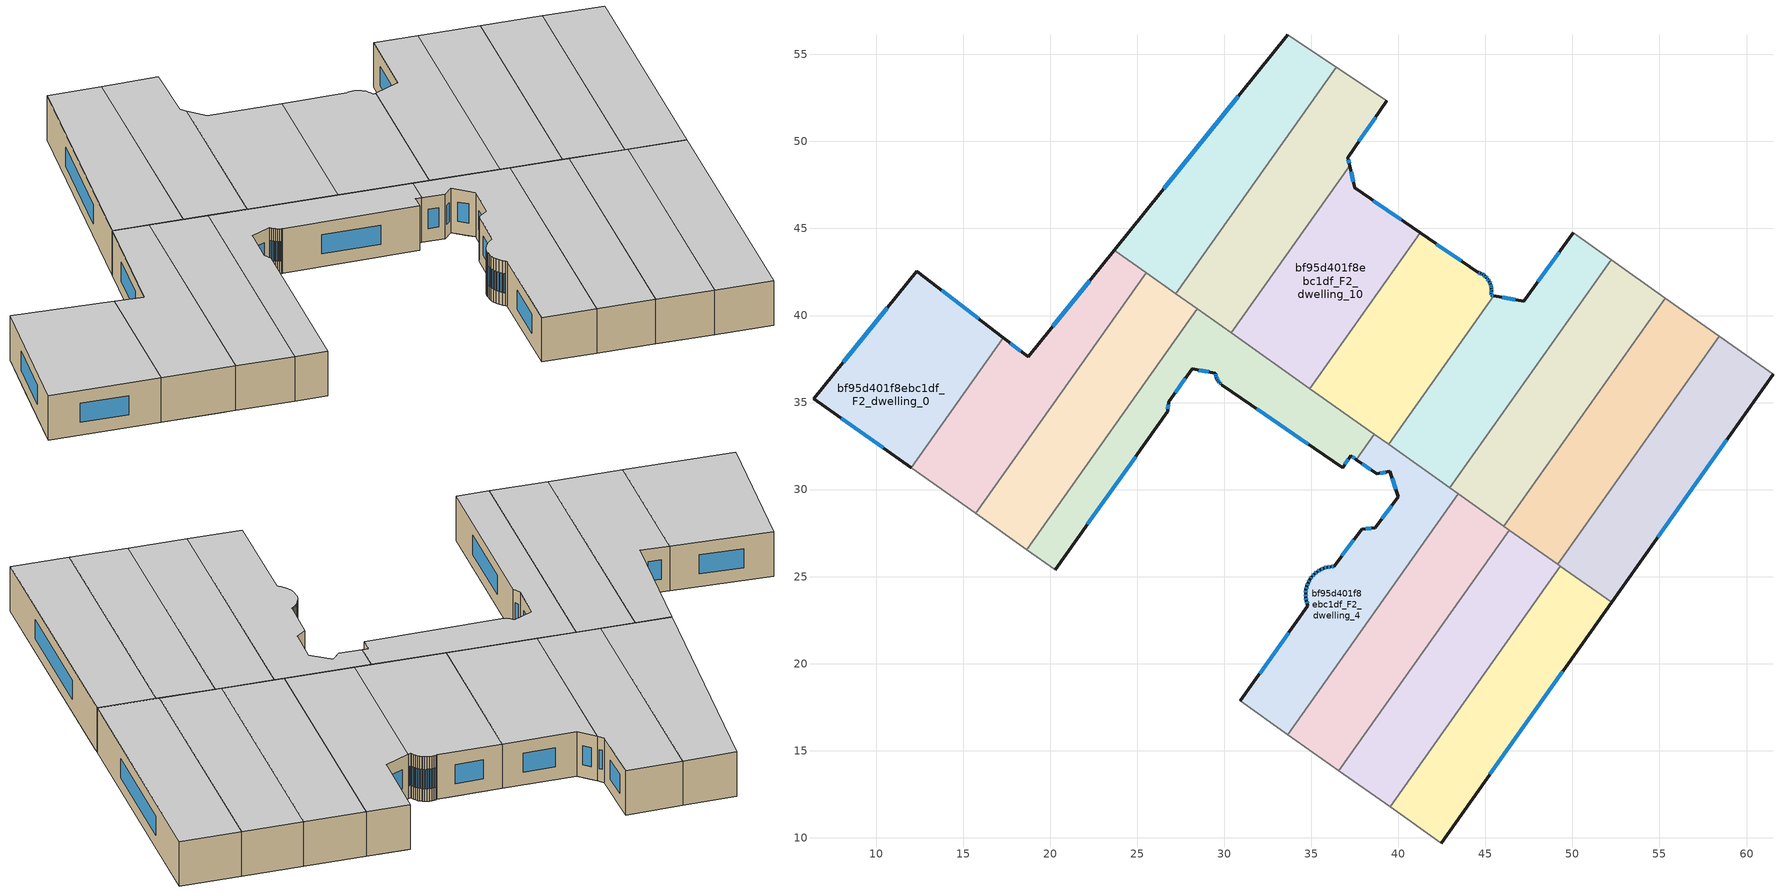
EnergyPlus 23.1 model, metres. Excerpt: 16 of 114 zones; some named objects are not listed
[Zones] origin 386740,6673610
bf95d401f8ebc1df_F2_dwelling_0
 floor to bf95d401f8ebc1df_F1_dwelling_1 (EU_floor_Construction): 15.27,35.86 12.01,31.26 6.4,35.23 9.96,39.62 z6
 floor to bf95d401f8ebc1df_F1_dwelling_0 (EU_floor_Construction): 17.3,38.73 15.27,35.86 9.96,39.62 12.34,42.55 z6
 wall outside (EU_wall_Construction): 17.3,38.73 12.34,42.55 6.4,35.23 12.01,31.26 z6:9
 wall to bf95d401f8ebc1df_F2_dwelling_1 (EU_wall_Construction): 12.01,31.26 17.3,38.73 z6:9
 window (EU_Window_Construction): 8,34.1 10.4,32.4 / 10.64,40.46 8.1,37.32 / 15.88,39.82 13.76,41.46 z6.86:8.14
 ceiling to bf95d401f8ebc1df_F3_dwelling_0 (EU_floor_Construction): 12.01,31.26 17.3,38.73 12.34,42.55 6.4,35.23 z9
bf95d401f8ebc1df_F2_dwelling_1
 floor to bf95d401f8ebc1df_F1_dwelling_0 (EU_floor_Construction): 24.64,43.07 18.1,33.85 15.27,35.86 17.3,38.73 18.73,37.63 23.67,43.76 z6
 floor to bf95d401f8ebc1df_F1_dwelling_3 (EU_floor_Construction): 25.21,42.04 15.71,28.63 14.84,29.25 24.34,42.65 z6
 floor to bf95d401f8ebc1df_F1_dwelling_1 (EU_floor_Construction): 18.1,33.85 14.84,29.25 12.01,31.26 15.27,35.86 z6
 floor to bf95d401f8ebc1df_F1_dwelling_2 (EU_floor_Construction): 25.51,42.46 25.21,42.04 24.34,42.65 24.64,43.07 z6
 wall outside (EU_wall_Construction): 23.67,43.76 18.73,37.63 17.3,38.73 z6:9
 wall to bf95d401f8ebc1df_F2_dwelling_2 (EU_wall_Construction): 15.71,28.63 25.51,42.46 z6:9
 wall adiabatic (EU_wall_Construction): 12.01,31.26 15.71,28.63 z6:9
 wall to bf95d401f8ebc1df_F2_dwelling_8 (EU_wall_Construction): 25.51,42.46 23.67,43.76 z6:9
 window (EU_Window_Construction): 22.26,42.01 20.14,39.38 / 18.32,37.94 17.71,38.41 z6.86:8.14
 ceiling to bf95d401f8ebc1df_F3_dwelling_1 (EU_floor_Construction): 15.71,28.63 25.51,42.46 23.67,43.76 18.73,37.63 17.3,38.73 12.01,31.26 z9
bf95d401f8ebc1df_F2_dwelling_10
 floor to bf95d401f8ebc1df_F1_dwelling_4 (EU_floor_Construction): 37.2,48.61 37.3,48.15 30.99,39.25 30.71,39.45 z6
 floor to bf95d401f8ebc1df_F1_dwelling_5 (EU_floor_Construction): 30.99,39.25 30.67,38.8 30.39,39 30.71,39.45 z6
 floor adiabatic (EU_floor_Construction): 41.24,44.75 34.9,35.8 30.39,39 30.67,38.8 37.3,48.15 37.48,47.33 z6
 wall outside (EU_wall_Construction): 41.24,44.75 37.48,47.33 37.2,48.61 z6:9
 wall to bf95d401f8ebc1df_F2_dwelling_11 (EU_wall_Construction): 34.9,35.8 41.24,44.75 z6:9
 wall to bf95d401f8ebc1df_F2_dwelling_9 (EU_wall_Construction): 37.2,48.61 30.39,39 z6:9
 wall to bf95d401f8ebc1df_F2_dwelling_3 (EU_wall_Construction): 30.39,39 34.9,35.8 z6:9
 window (EU_Window_Construction): 40.17,45.49 38.56,46.59 / 37.4,47.7 37.28,48.25 z6.86:8.14
 ceiling to bf95d401f8ebc1df_F3_dwelling_10 (EU_floor_Construction): 34.9,35.8 41.24,44.75 37.48,47.33 37.2,48.61 30.39,39 z9
bf95d401f8ebc1df_F2_dwelling_11
 floor adiabatic (EU_floor_Construction): 43.78,43.02 37.41,34.03 34.9,35.8 41.24,44.75 z6
 floor to bf95d401f8ebc1df_F1_dwelling_8 (EU_floor_Construction): 44.95,42.28 45.06,42.18 45.15,42.07 45.21,41.98 45.22,41.95 45.28,41.82 45.32,41.68 45.35,41.54 45.35,41.4 45.34,41.26 45.32,41.16 45.48,41.13 39.43,32.59 37.41,34.03 43.78,43.02 44.55,42.49 44.58,42.48 44.71,42.43 44.84,42.36 z6
 wall outside (EU_wall_Construction): 45.48,41.13 45.32,41.16 45.34,41.26 45.35,41.4 45.35,41.54 45.32,41.68 45.28,41.82 45.22,41.95 45.21,41.98 45.15,42.07 45.06,42.18 44.95,42.28 44.84,42.36 44.71,42.43 44.58,42.48 44.55,42.49 41.24,44.75 z6:9
 wall to bf95d401f8ebc1df_F2_dwelling_12 (EU_wall_Construction): 39.43,32.59 45.48,41.13 z6:9
 wall to bf95d401f8ebc1df_F2_dwelling_4 (EU_wall_Construction): 38.62,33.17 39.43,32.59 z6:9
 wall to bf95d401f8ebc1df_F2_dwelling_3 (EU_wall_Construction): 34.9,35.8 38.62,33.17 z6:9
 window (EU_Window_Construction): 44.67,42.44 44.61,42.46 / 44.8,42.38 44.75,42.41 / 44.92,42.3 44.87,42.34 / 45.03,42.21 44.98,42.25 / 45.12,42.1 45.08,42.15 / 45.19,42.01 45.16,42.05 / 45.26,41.86 45.24,41.91 / 45.31,41.72 45.29,41.78 / 45.34,41.58 45.33,41.64 / 45.35,41.44 45.35,41.5 / 45.34,41.3 45.35,41.36 / 45.32,41.19 45.33,41.23 / 45.44,41.14 45.36,41.15 / 43.61,43.13 42.19,44.1 z6.86:8.14
 ceiling to bf95d401f8ebc1df_F3_dwelling_11 (EU_floor_Construction): 39.43,32.59 45.48,41.13 45.32,41.16 45.34,41.26 45.35,41.4 45.35,41.54 45.32,41.68 45.28,41.82 45.22,41.95 45.21,41.98 45.15,42.07 45.06,42.18 44.95,42.28 44.84,42.36 44.71,42.43 44.58,42.48 44.55,42.49 41.24,44.75 34.9,35.8 z9
bf95d401f8ebc1df_F2_dwelling_12
 floor to bf95d401f8ebc1df_F1_dwelling_9 (EU_floor_Construction): 52.23,43.19 42.95,30.1 40.88,31.57 50.15,44.66 z6
 floor to bf95d401f8ebc1df_F1_dwelling_8 (EU_floor_Construction): 50.15,44.66 40.88,31.57 39.43,32.59 45.48,41.13 47.21,40.83 50.03,44.75 z6
 wall outside (EU_wall_Construction): 50.03,44.75 47.21,40.83 45.48,41.13 z6:9
 wall adiabatic (EU_wall_Construction): 52.23,43.19 50.03,44.75 z6:9
 wall to bf95d401f8ebc1df_F2_dwelling_13 (EU_wall_Construction): 42.95,30.1 52.23,43.19 z6:9
 wall to bf95d401f8ebc1df_F2_dwelling_4 (EU_wall_Construction): 39.43,32.59 42.95,30.1 z6:9
 window (EU_Window_Construction): 46.72,40.92 45.98,41.05 / 49.23,43.63 48.02,41.95 z6.86:8.14
 ceiling to bf95d401f8ebc1df_F3_dwelling_12 (EU_floor_Construction): 42.95,30.1 52.23,43.19 50.03,44.75 47.21,40.83 45.48,41.13 39.43,32.59 z9
bf95d401f8ebc1df_F2_dwelling_13
 floor to bf95d401f8ebc1df_F1_dwelling_11 (EU_floor_Construction): 55.33,41 46.05,27.9 43.74,29.54 53.02,42.64 z6
 floor to bf95d401f8ebc1df_F1_dwelling_9 (EU_floor_Construction): 53.02,42.64 43.74,29.54 42.95,30.1 52.23,43.19 z6
 wall adiabatic (EU_wall_Construction): 55.33,41 52.23,43.19 z6:9
 wall to bf95d401f8ebc1df_F2_dwelling_14 (EU_wall_Construction): 46.05,27.9 55.33,41 z6:9
 wall to bf95d401f8ebc1df_F2_dwelling_5 (EU_wall_Construction): 43.44,29.75 46.05,27.9 z6:9
 wall to bf95d401f8ebc1df_F2_dwelling_4 (EU_wall_Construction): 42.95,30.1 43.44,29.75 z6:9
 ceiling to bf95d401f8ebc1df_F3_dwelling_13 (EU_floor_Construction): 46.05,27.9 55.33,41 52.23,43.19 42.95,30.1 z9
bf95d401f8ebc1df_F2_dwelling_14
 floor to bf95d401f8ebc1df_F1_dwelling_13 (EU_floor_Construction): 58.43,38.81 49.15,25.71 46.57,27.53 55.85,40.63 z6
 floor to bf95d401f8ebc1df_F1_dwelling_11 (EU_floor_Construction): 55.85,40.63 46.57,27.53 46.05,27.9 55.33,41 z6
 wall adiabatic (EU_wall_Construction): 58.43,38.81 55.33,41 z6:9
 wall to bf95d401f8ebc1df_F2_dwelling_15 (EU_wall_Construction): 49.15,25.71 58.43,38.81 z6:9
 wall to bf95d401f8ebc1df_F2_dwelling_6 (EU_wall_Construction): 46.38,27.67 49.15,25.71 z6:9
 wall to bf95d401f8ebc1df_F2_dwelling_5 (EU_wall_Construction): 46.05,27.9 46.38,27.67 z6:9
 ceiling to bf95d401f8ebc1df_F3_dwelling_14 (EU_floor_Construction): 49.15,25.71 58.43,38.81 55.33,41 46.05,27.9 z9
bf95d401f8ebc1df_F2_dwelling_15
 floor to bf95d401f8ebc1df_F1_dwelling_15 (EU_floor_Construction): 61.52,36.62 52.24,23.51 49.41,25.52 58.69,38.62 z6
 floor to bf95d401f8ebc1df_F1_dwelling_13 (EU_floor_Construction): 58.69,38.62 49.41,25.52 49.15,25.71 58.43,38.81 z6
 wall outside (EU_wall_Construction): 52.24,23.51 61.52,36.62 z6:9
 wall adiabatic (EU_wall_Construction): 61.52,36.62 58.43,38.81 z6:9
 wall to bf95d401f8ebc1df_F2_dwelling_7 (EU_wall_Construction): 49.31,25.59 52.24,23.51 z6:9
 wall to bf95d401f8ebc1df_F2_dwelling_6 (EU_wall_Construction): 49.15,25.71 49.31,25.59 z6:9
 window (EU_Window_Construction): 54.89,27.26 58.87,32.87 z6.86:8.14
 ceiling to bf95d401f8ebc1df_F3_dwelling_15 (EU_floor_Construction): 52.24,23.51 61.52,36.62 58.43,38.81 49.15,25.71 z9
bf95d401f8ebc1df_F2_dwelling_2
 floor to bf95d401f8ebc1df_F1_dwelling_3 (EU_floor_Construction): 27.19,40.64 17.69,27.23 15.71,28.63 25.21,42.04 z6
 floor to bf95d401f8ebc1df_F1_dwelling_5 (EU_floor_Construction): 28.44,40.38 18.65,26.56 17.69,27.23 27.48,41.06 z6
 floor to bf95d401f8ebc1df_F1_dwelling_2 (EU_floor_Construction): 27.48,41.06 27.19,40.64 25.21,42.04 25.51,42.46 z6
 wall to bf95d401f8ebc1df_F2_dwelling_3 (EU_wall_Construction): 18.65,26.56 28.44,40.38 z6:9
 wall adiabatic (EU_wall_Construction): 15.71,28.63 18.65,26.56 z6:9
 wall to bf95d401f8ebc1df_F2_dwelling_9 (EU_wall_Construction): 28.44,40.38 27.2,41.26 z6:9
 wall to bf95d401f8ebc1df_F2_dwelling_8 (EU_wall_Construction): 27.2,41.26 25.51,42.46 z6:9
 ceiling to bf95d401f8ebc1df_F3_dwelling_2 (EU_floor_Construction): 18.65,26.56 28.44,40.38 25.51,42.46 15.71,28.63 z9
bf95d401f8ebc1df_F2_dwelling_3
 floor to bf95d401f8ebc1df_F1_dwelling_5 (EU_floor_Construction): 30.67,38.8 29.22,36.74 28.15,36.93 26.79,35.04 26.74,34.5 20.28,25.39 18.65,26.56 28.44,40.38 z6
 floor to bf95d401f8ebc1df_F1_dwelling_6 (EU_floor_Construction): 34.1,36.37 32.55,34.17 29.88,36 29.82,36.05 29.73,36.13 29.66,36.22 29.6,36.3 29.6,36.32 29.55,36.42 29.51,36.54 29.49,36.65 29.49,36.7 29.22,36.74 30.67,38.8 z6
 floor to bf95d401f8ebc1df_F1_dwelling_7 (EU_floor_Construction): 37.41,34.03 35.89,31.88 32.55,34.17 34.1,36.37 z6
 floor to bf95d401f8ebc1df_F1_dwelling_8 (EU_floor_Construction): 38.62,33.17 37.59,31.72 37.27,31.95 36.79,31.26 35.89,31.88 37.41,34.03 z6
 wall outside (EU_wall_Construction): 20.28,25.39 26.74,34.5 26.79,35.04 28.15,36.93 29.49,36.7 29.49,36.65 29.51,36.54 29.55,36.42 29.6,36.32 29.6,36.3 29.66,36.22 29.73,36.13 29.82,36.05 29.88,36 36.79,31.26 37.27,31.95 37.59,31.72 z6:9
 wall adiabatic (EU_wall_Construction): 18.65,26.56 20.28,25.39 z6:9
 wall to bf95d401f8ebc1df_F2_dwelling_4 (EU_wall_Construction): 37.59,31.72 38.62,33.17 z6:9
 wall to bf95d401f8ebc1df_F2_dwelling_9 (EU_wall_Construction): 30.39,39 28.44,40.38 z6:9
 window (EU_Window_Construction): 29.76,36.11 29.79,36.07 / 29.68,36.19 29.71,36.15 / 29.62,36.28 29.64,36.24 / 29.56,36.39 29.58,36.35 / 29.52,36.5 29.54,36.46 / 29.5,36.62 29.51,36.57 / 28.53,36.86 29.11,36.76 / 27.18,35.58 27.76,36.39 / 26.76,34.65 26.78,34.88 / 22.13,28 24.9,31.9 / 37.36,31.89 37.5,31.79 / 36.93,31.46 37.13,31.75 / 31.85,34.65 34.82,32.62 z6.86:8.14
 ceiling to bf95d401f8ebc1df_F3_dwelling_3 (EU_floor_Construction): 36.79,31.26 37.27,31.95 37.59,31.72 38.62,33.17 28.44,40.38 18.65,26.56 20.28,25.39 26.74,34.5 26.79,35.04 28.15,36.93 29.49,36.7 29.49,36.65 29.51,36.54 29.55,36.42 29.6,36.32 29.6,36.3 29.66,36.22 29.73,36.13 29.82,36.05 29.88,36 z9
bf95d401f8ebc1df_F2_dwelling_4
 floor to bf95d401f8ebc1df_F1_dwelling_10 (EU_floor_Construction): 42.94,29.03 33.65,15.92 30.91,17.86 34.8,23.33 34.77,23.41 34.71,23.61 34.68,23.82 34.67,24.03 34.69,24.24 34.73,24.44 34.81,24.64 34.91,24.82 34.94,24.87 35.03,25 35.17,25.15 35.33,25.28 35.51,25.39 35.7,25.48 35.9,25.54 36.11,25.58 36.31,25.58 37.89,27.73 38.68,27.8 39.98,29.59 39.82,30.08 40.37,30.85 z6
 floor to bf95d401f8ebc1df_F1_dwelling_9 (EU_floor_Construction): 43.44,29.75 42.94,29.03 40.37,30.85 40.88,31.57 z6
 floor to bf95d401f8ebc1df_F1_dwelling_8 (EU_floor_Construction): 40.88,31.57 39.82,30.08 39.5,31.05 38.76,30.9 37.59,31.72 38.62,33.17 z6
 wall outside (EU_wall_Construction): 37.59,31.72 38.76,30.9 39.5,31.05 39.98,29.59 38.68,27.8 37.89,27.73 36.31,25.58 36.11,25.58 35.9,25.54 35.7,25.48 35.51,25.39 35.33,25.28 35.17,25.15 35.03,25 34.94,24.87 34.91,24.82 34.81,24.64 34.73,24.44 34.69,24.24 34.67,24.03 34.68,23.82 34.71,23.61 34.77,23.41 34.8,23.33 30.91,17.86 z6:9
 wall to bf95d401f8ebc1df_F2_dwelling_5 (EU_wall_Construction): 33.65,15.92 43.44,29.75 z6:9
 wall adiabatic (EU_wall_Construction): 30.91,17.86 33.65,15.92 z6:9
 window (EU_Window_Construction): 34.73,23.56 34.75,23.47 / 34.69,23.76 34.7,23.67 / 34.67,23.97 34.67,23.88 / 34.68,24.18 34.67,24.09 / 34.72,24.38 34.7,24.3 / 34.79,24.58 34.76,24.5 / 34.88,24.77 34.84,24.69 / 35,24.96 34.96,24.91 / 35.13,25.11 35.07,25.04 / 35.29,25.24 35.22,25.19 / 35.46,25.36 35.38,25.31 / 35.65,25.46 35.57,25.42 / 35.85,25.52 35.76,25.5 / 36.05,25.57 35.96,25.55 / 36.25,25.58 36.17,25.58 / 37.44,27.12 36.76,26.2 / 38.45,27.78 38.11,27.75 / 39.61,29.08 39.05,28.31 / 39.63,30.64 39.84,30.01 / 38.97,30.94 39.28,31.01 / 37.92,31.49 38.42,31.13 / 33.69,21.77 32.03,19.43 z6.86:8.14
 ceiling to bf95d401f8ebc1df_F3_dwelling_4 (EU_floor_Construction): 33.65,15.92 43.44,29.75 38.62,33.17 37.59,31.72 38.76,30.9 39.5,31.05 39.98,29.59 38.68,27.8 37.89,27.73 36.31,25.58 36.11,25.58 35.9,25.54 35.7,25.48 35.51,25.39 35.33,25.28 35.17,25.15 35.03,25 34.94,24.87 34.91,24.82 34.81,24.64 34.73,24.44 34.69,24.24 34.67,24.03 34.68,23.82 34.71,23.61 34.77,23.41 34.8,23.33 30.91,17.86 z9
bf95d401f8ebc1df_F2_dwelling_5
 floor to bf95d401f8ebc1df_F1_dwelling_12 (EU_floor_Construction): 46.12,27.31 36.58,13.85 33.94,15.72 43.48,29.18 z6
 floor to bf95d401f8ebc1df_F1_dwelling_10 (EU_floor_Construction): 43.23,28.82 33.94,15.72 33.65,15.92 42.94,29.03 z6
 floor to bf95d401f8ebc1df_F1_dwelling_11 (EU_floor_Construction): 46.38,27.67 46.12,27.31 43.48,29.18 43.74,29.54 z6
 floor to bf95d401f8ebc1df_F1_dwelling_9 (EU_floor_Construction): 43.74,29.54 43.23,28.82 42.94,29.03 43.44,29.75 z6
 wall to bf95d401f8ebc1df_F2_dwelling_6 (EU_wall_Construction): 36.58,13.85 46.38,27.67 z6:9
 wall adiabatic (EU_wall_Construction): 33.65,15.92 36.58,13.85 z6:9
 ceiling to bf95d401f8ebc1df_F3_dwelling_5 (EU_floor_Construction): 36.58,13.85 46.38,27.67 43.44,29.75 33.65,15.92 z9
bf95d401f8ebc1df_F2_dwelling_6
 floor to bf95d401f8ebc1df_F1_dwelling_14 (EU_floor_Construction): 49.05,25.23 39.52,11.77 36.78,13.71 46.32,27.17 z6
 floor to bf95d401f8ebc1df_F1_dwelling_12 (EU_floor_Construction): 46.32,27.17 36.78,13.71 36.58,13.85 46.12,27.31 z6
 floor to bf95d401f8ebc1df_F1_dwelling_13 (EU_floor_Construction): 49.31,25.59 49.05,25.23 46.32,27.17 46.57,27.53 z6
 floor to bf95d401f8ebc1df_F1_dwelling_11 (EU_floor_Construction): 46.57,27.53 46.32,27.17 46.12,27.31 46.38,27.67 z6
 wall to bf95d401f8ebc1df_F2_dwelling_7 (EU_wall_Construction): 39.52,11.77 49.31,25.59 z6:9
 wall adiabatic (EU_wall_Construction): 36.58,13.85 39.52,11.77 z6:9
 ceiling to bf95d401f8ebc1df_F3_dwelling_6 (EU_floor_Construction): 39.52,11.77 49.31,25.59 46.38,27.67 36.58,13.85 z9
bf95d401f8ebc1df_F2_dwelling_7
 floor to bf95d401f8ebc1df_F1_dwelling_15 (EU_floor_Construction): 52.24,23.51 51.98,23.14 49.15,25.15 49.41,25.52 z6
 floor adiabatic (EU_floor_Construction): 51.98,23.14 42.45,9.69 39.52,11.77 49.31,25.59 49.41,25.52 49.15,25.15 z6
 wall outside (EU_wall_Construction): 42.45,9.69 52.24,23.51 z6:9
 wall adiabatic (EU_wall_Construction): 39.52,11.77 42.45,9.69 z6:9
 window (EU_Window_Construction): 45.25,13.64 49.45,19.56 z6.86:8.14
 ceiling to bf95d401f8ebc1df_F3_dwelling_7 (EU_floor_Construction): 42.45,9.69 52.24,23.51 49.31,25.59 39.52,11.77 z9
bf95d401f8ebc1df_F2_dwelling_8
 floor to bf95d401f8ebc1df_F1_dwelling_0 (EU_floor_Construction): 33.81,56.02 24.64,43.07 23.67,43.76 33.65,56.13 z6
 floor adiabatic (EU_floor_Construction): 36.42,54.27 27.2,41.25 24.64,43.07 33.81,56.02 33.65,56.13 z6
 wall outside (EU_wall_Construction): 33.65,56.13 23.67,43.76 z6:9
 wall to bf95d401f8ebc1df_F2_dwelling_9 (EU_wall_Construction): 27.2,41.25 36.42,54.27 z6:9
 wall adiabatic (EU_wall_Construction): 36.42,54.27 33.65,56.13 z6:9
 window (EU_Window_Construction): 30.8,52.59 26.52,47.29 z6.86:8.14
 ceiling to bf95d401f8ebc1df_F3_dwelling_8 (EU_floor_Construction): 27.2,41.25 36.42,54.27 33.65,56.13 23.67,43.76 z9
bf95d401f8ebc1df_F2_dwelling_9
 floor to bf95d401f8ebc1df_F1_dwelling_4 (EU_floor_Construction): 39.34,52.33 37.1,49.07 37.2,48.61 30.71,39.45 27.81,41.51 36.71,54.08 z6
 floor to bf95d401f8ebc1df_F1_dwelling_2 (EU_floor_Construction): 36.71,54.08 27.48,41.06 27.2,41.25 36.42,54.27 z6
 floor to bf95d401f8ebc1df_F1_dwelling_5 (EU_floor_Construction): 30.71,39.45 30.39,39 27.48,41.06 27.81,41.51 z6
 wall outside (EU_wall_Construction): 37.2,48.61 37.1,49.07 39.34,52.33 z6:9
 wall adiabatic (EU_wall_Construction): 39.34,52.33 36.42,54.27 z6:9
 window (EU_Window_Construction): 37.74,50 38.7,51.39 / 37.17,48.74 37.12,48.94 z6.86:8.14
 ceiling to bf95d401f8ebc1df_F3_dwelling_9 (EU_floor_Construction): 30.39,39 37.2,48.61 37.1,49.07 39.34,52.33 36.42,54.27 27.2,41.25 z9
[Building]
EU S2 Campaign: North Axis=0; Terrain=City; Solar Distribution=FullExterior
[Site:Location]
Helsinki-Vantaa.AP: Latitude=60.317; Longitude=24.963; Time Zone=2; Elevation=54.6
[SizingPeriod:WeatherFileDays]
AnnualSizingPeriod: Begin Month=1; Begin Day of Month=1; End Month=12; End Day of Month=31; Day of Week for Start Day=Monday; Use Weather File Daylight Saving Period=No; Use Weather File Rain and Snow Indicators=No
[MATERIAL]
EU_InternalMass_Material: Roughness=MediumRough; Thickness=0.1; Conductivity=1; Density=1800; Specific Heat=900; Thermal Absorptance=0.9; Solar Absorptance=0.7; Visible Absorptance=0.7
[MATERIAL:NOMASS] Roughness=MediumRough; Thermal Absorptance=0.9; Solar Absorptance=0.7; Visible Absorptance=0.7
Name | Thermal Resistance
EU_wall_NoMass | 1.10183
EU_floor_NoMass | 1.70606
[WINDOWMATERIAL:SIMPLEGLAZINGSYSTEM]
EU_Window_SimpleGlazing: UFactor=3.11035; Solar Heat Gain Coefficient=0.8; Visible Transmittance=0.8
[CONSTRUCTION]
EU_wall_Construction: EU_wall_NoMass
EU_floor_Construction: EU_floor_NoMass
EU_Window_Construction: EU_Window_SimpleGlazing
EU_InternalMass_Construction: EU_InternalMass_Material
[ZONE] Type=1; Multiplier=1; Ceiling Height=autocalculate; Floor Area=autocalculate; Part of Total Floor Area=Yes
Name | Volume
bf95d401f8ebc1df_F2_dwelling_0; bf95d401f8ebc1df_F2_dwelling_4 | 182.78
bf95d401f8ebc1df_F2_dwelling_1 | 182.741
bf95d401f8ebc1df_F2_dwelling_10 | 182.759
bf95d401f8ebc1df_F2_dwelling_11; bf95d401f8ebc1df_F2_dwelling_12; bf95d401f8ebc1df_F2_dwelling_14 | 182.766
bf95d401f8ebc1df_F2_dwelling_13 | 182.733
bf95d401f8ebc1df_F2_dwelling_15 | 182.754
bf95d401f8ebc1df_F2_dwelling_2 | 182.762
bf95d401f8ebc1df_F2_dwelling_3 | 182.779
bf95d401f8ebc1df_F2_dwelling_5 | 182.763
bf95d401f8ebc1df_F2_dwelling_6 | 182.764
bf95d401f8ebc1df_F2_dwelling_7 | 182.751
bf95d401f8ebc1df_F2_dwelling_8 | 182.758
bf95d401f8ebc1df_F2_dwelling_9 | 182.739
[INTERNALMASS] Construction=EU_InternalMass_Construction
Name | Zone or ZoneList | Surface Area
bf95d401f8ebc1df_F2_dwelling_0_EU_InternalMass | bf95d401f8ebc1df_F2_dwelling_0 | 60.9266
bf95d401f8ebc1df_F2_dwelling_1_EU_InternalMass | bf95d401f8ebc1df_F2_dwelling_1 | 60.9136
bf95d401f8ebc1df_F2_dwelling_2_EU_InternalMass | bf95d401f8ebc1df_F2_dwelling_2 | 60.9209
bf95d401f8ebc1df_F2_dwelling_3_EU_InternalMass | bf95d401f8ebc1df_F2_dwelling_3 | 60.9266
bf95d401f8ebc1df_F2_dwelling_4_EU_InternalMass | bf95d401f8ebc1df_F2_dwelling_4 | 60.9261
bf95d401f8ebc1df_F2_dwelling_5_EU_InternalMass | bf95d401f8ebc1df_F2_dwelling_5 | 60.9213
bf95d401f8ebc1df_F2_dwelling_6_EU_InternalMass | bf95d401f8ebc1df_F2_dwelling_6 | 60.9213
bf95d401f8ebc1df_F2_dwelling_7_EU_InternalMass | bf95d401f8ebc1df_F2_dwelling_7 | 60.9167
bf95d401f8ebc1df_F2_dwelling_8_EU_InternalMass | bf95d401f8ebc1df_F2_dwelling_8 | 60.9193
bf95d401f8ebc1df_F2_dwelling_9_EU_InternalMass | bf95d401f8ebc1df_F2_dwelling_9 | 60.913
bf95d401f8ebc1df_F2_dwelling_10_EU_InternalMass | bf95d401f8ebc1df_F2_dwelling_10 | 60.9193
bf95d401f8ebc1df_F2_dwelling_11_EU_InternalMass | bf95d401f8ebc1df_F2_dwelling_11 | 60.9225
bf95d401f8ebc1df_F2_dwelling_12_EU_InternalMass | bf95d401f8ebc1df_F2_dwelling_12 | 60.9218
bf95d401f8ebc1df_F2_dwelling_13_EU_InternalMass | bf95d401f8ebc1df_F2_dwelling_13 | 60.911
bf95d401f8ebc1df_F2_dwelling_14_EU_InternalMass | bf95d401f8ebc1df_F2_dwelling_14 | 60.9217
bf95d401f8ebc1df_F2_dwelling_15_EU_InternalMass | bf95d401f8ebc1df_F2_dwelling_15 | 60.9181
[OTHEREQUIPMENT] Fuel Type=Electricity; Design Level Calculation Method=Watts/Area; Power per Zone Floor Area=1; Fraction Latent=0; Fraction Radiant=0; Fraction Lost=0; Carbon Dioxide Generation Rate=0; EndUse Subcategory=EU_Step8_InternalGains
Name | Zone or ZoneList or Space or SpaceList | Schedule
EU_Step8_InternalGain_bf95d401f8ebc1df_F2_dwelling_0_f000 | bf95d401f8ebc1df_F2_dwelling_0 | EU_Step8_GainSchedule_bf95d401f8ebc1df_F2_dwelling_0_f000
EU_Step8_InternalGain_bf95d401f8ebc1df_F2_dwelling_1_f000 | bf95d401f8ebc1df_F2_dwelling_1 | EU_Step8_GainSchedule_bf95d401f8ebc1df_F2_dwelling_1_f000
EU_Step8_InternalGain_bf95d401f8ebc1df_F2_dwelling_2_f000 | bf95d401f8ebc1df_F2_dwelling_2 | EU_Step8_GainSchedule_bf95d401f8ebc1df_F2_dwelling_2_f000
EU_Step8_InternalGain_bf95d401f8ebc1df_F2_dwelling_3_f000 | bf95d401f8ebc1df_F2_dwelling_3 | EU_Step8_GainSchedule_bf95d401f8ebc1df_F2_dwelling_3_f000
EU_Step8_InternalGain_bf95d401f8ebc1df_F2_dwelling_4_f000 | bf95d401f8ebc1df_F2_dwelling_4 | EU_Step8_GainSchedule_bf95d401f8ebc1df_F2_dwelling_4_f000
EU_Step8_InternalGain_bf95d401f8ebc1df_F2_dwelling_5_f000 | bf95d401f8ebc1df_F2_dwelling_5 | EU_Step8_GainSchedule_bf95d401f8ebc1df_F2_dwelling_5_f000
EU_Step8_InternalGain_bf95d401f8ebc1df_F2_dwelling_6_f000 | bf95d401f8ebc1df_F2_dwelling_6 | EU_Step8_GainSchedule_bf95d401f8ebc1df_F2_dwelling_6_f000
EU_Step8_InternalGain_bf95d401f8ebc1df_F2_dwelling_7_f000 | bf95d401f8ebc1df_F2_dwelling_7 | EU_Step8_GainSchedule_bf95d401f8ebc1df_F2_dwelling_7_f000
EU_Step8_InternalGain_bf95d401f8ebc1df_F2_dwelling_8_f000 | bf95d401f8ebc1df_F2_dwelling_8 | EU_Step8_GainSchedule_bf95d401f8ebc1df_F2_dwelling_8_f000
EU_Step8_InternalGain_bf95d401f8ebc1df_F2_dwelling_9_f000 | bf95d401f8ebc1df_F2_dwelling_9 | EU_Step8_GainSchedule_bf95d401f8ebc1df_F2_dwelling_9_f000
EU_Step8_InternalGain_bf95d401f8ebc1df_F2_dwelling_10_f000 | bf95d401f8ebc1df_F2_dwelling_10 | EU_Step8_GainSchedule_bf95d401f8ebc1df_F2_dwelling_10_f000
EU_Step8_InternalGain_bf95d401f8ebc1df_F2_dwelling_11_f000 | bf95d401f8ebc1df_F2_dwelling_11 | EU_Step8_GainSchedule_bf95d401f8ebc1df_F2_dwelling_11_f000
EU_Step8_InternalGain_bf95d401f8ebc1df_F2_dwelling_12_f000 | bf95d401f8ebc1df_F2_dwelling_12 | EU_Step8_GainSchedule_bf95d401f8ebc1df_F2_dwelling_12_f000
EU_Step8_InternalGain_bf95d401f8ebc1df_F2_dwelling_13_f000 | bf95d401f8ebc1df_F2_dwelling_13 | EU_Step8_GainSchedule_bf95d401f8ebc1df_F2_dwelling_13_f000
EU_Step8_InternalGain_bf95d401f8ebc1df_F2_dwelling_14_f000 | bf95d401f8ebc1df_F2_dwelling_14 | EU_Step8_GainSchedule_bf95d401f8ebc1df_F2_dwelling_14_f000
EU_Step8_InternalGain_bf95d401f8ebc1df_F2_dwelling_15_f000 | bf95d401f8ebc1df_F2_dwelling_15 | EU_Step8_GainSchedule_bf95d401f8ebc1df_F2_dwelling_15_f000
[ZONEVENTILATION:DESIGNFLOWRATE] Schedule=EU_AlwaysOn; Design Flow Rate Calculation Method=AirChanges/Hour; Air Changes per Hour=0.756316; Ventilation Type=Natural; Fan Pressure Rise=0; Fan Total Efficiency=1; Constant Term Coefficient=1; Temperature Term Coefficient=0; Velocity Term Coefficient=0; Velocity Squared Term Coefficient=0; Minimum Indoor Temperature=-100; Maximum Indoor Temperature=100; Delta Temperature=-100; Minimum Outdoor Temperature=-100; Maximum Outdoor Temperature=100; Maximum Wind Speed=40
Name | Zone or ZoneList or Space or SpaceList
EU_ConstantAir_bf95d401f8ebc1df_F2_dwelling_0 | bf95d401f8ebc1df_F2_dwelling_0
EU_ConstantAir_bf95d401f8ebc1df_F2_dwelling_1 | bf95d401f8ebc1df_F2_dwelling_1
EU_ConstantAir_bf95d401f8ebc1df_F2_dwelling_2 | bf95d401f8ebc1df_F2_dwelling_2
EU_ConstantAir_bf95d401f8ebc1df_F2_dwelling_3 | bf95d401f8ebc1df_F2_dwelling_3
EU_ConstantAir_bf95d401f8ebc1df_F2_dwelling_4 | bf95d401f8ebc1df_F2_dwelling_4
EU_ConstantAir_bf95d401f8ebc1df_F2_dwelling_5 | bf95d401f8ebc1df_F2_dwelling_5
EU_ConstantAir_bf95d401f8ebc1df_F2_dwelling_6 | bf95d401f8ebc1df_F2_dwelling_6
EU_ConstantAir_bf95d401f8ebc1df_F2_dwelling_7 | bf95d401f8ebc1df_F2_dwelling_7
EU_ConstantAir_bf95d401f8ebc1df_F2_dwelling_8 | bf95d401f8ebc1df_F2_dwelling_8
EU_ConstantAir_bf95d401f8ebc1df_F2_dwelling_9 | bf95d401f8ebc1df_F2_dwelling_9
EU_ConstantAir_bf95d401f8ebc1df_F2_dwelling_10 | bf95d401f8ebc1df_F2_dwelling_10
EU_ConstantAir_bf95d401f8ebc1df_F2_dwelling_11 | bf95d401f8ebc1df_F2_dwelling_11
EU_ConstantAir_bf95d401f8ebc1df_F2_dwelling_12 | bf95d401f8ebc1df_F2_dwelling_12
EU_ConstantAir_bf95d401f8ebc1df_F2_dwelling_13 | bf95d401f8ebc1df_F2_dwelling_13
EU_ConstantAir_bf95d401f8ebc1df_F2_dwelling_14 | bf95d401f8ebc1df_F2_dwelling_14
EU_ConstantAir_bf95d401f8ebc1df_F2_dwelling_15 | bf95d401f8ebc1df_F2_dwelling_15
[HVACTEMPLATE:ZONE:IDEALLOADSAIRSYSTEM] System Availability Schedule=EU_AlwaysOn; Maximum Heating Supply Air Temperature=50; Minimum Cooling Supply Air Temperature=13; Maximum Heating Supply Air Humidity Ratio=0.0156; Minimum Cooling Supply Air Humidity Ratio=0.0077; Heating Limit=NoLimit; Cooling Limit=NoLimit; Heating Availability Schedule=EU_AlwaysOn; Cooling Availability Schedule=EU_CoolingOff; Dehumidification Control Type=ConstantSensibleHeatRatio; Cooling Sensible Heat Ratio=0.7; Dehumidification Setpoint=60; Humidification Control Type=None; Humidification Setpoint=30; Outdoor Air Method=None; Outdoor Air Flow Rate per Person=0.00944; Outdoor Air Flow Rate per Zone Floor Area=0; Outdoor Air Flow Rate per Zone=0; Demand Controlled Ventilation Type=None; Outdoor Air Economizer Type=NoEconomizer; Heat Recovery Type=None; Sensible Heat Recovery Effectiveness=0.7; Latent Heat Recovery Effectiveness=0.65
Name | Template Thermostat
bf95d401f8ebc1df_F2_dwelling_0 | EU_HeatOnly_bf95d401f8ebc1df_F2_dwelling_0
bf95d401f8ebc1df_F2_dwelling_1 | EU_HeatOnly_bf95d401f8ebc1df_F2_dwelling_1
bf95d401f8ebc1df_F2_dwelling_2 | EU_HeatOnly_bf95d401f8ebc1df_F2_dwelling_2
bf95d401f8ebc1df_F2_dwelling_3 | EU_HeatOnly_bf95d401f8ebc1df_F2_dwelling_3
bf95d401f8ebc1df_F2_dwelling_4 | EU_HeatOnly_bf95d401f8ebc1df_F2_dwelling_4
bf95d401f8ebc1df_F2_dwelling_5 | EU_HeatOnly_bf95d401f8ebc1df_F2_dwelling_5
bf95d401f8ebc1df_F2_dwelling_6 | EU_HeatOnly_bf95d401f8ebc1df_F2_dwelling_6
bf95d401f8ebc1df_F2_dwelling_7 | EU_HeatOnly_bf95d401f8ebc1df_F2_dwelling_7
bf95d401f8ebc1df_F2_dwelling_8 | EU_HeatOnly_bf95d401f8ebc1df_F2_dwelling_8
bf95d401f8ebc1df_F2_dwelling_9 | EU_HeatOnly_bf95d401f8ebc1df_F2_dwelling_9
bf95d401f8ebc1df_F2_dwelling_10 | EU_HeatOnly_bf95d401f8ebc1df_F2_dwelling_10
bf95d401f8ebc1df_F2_dwelling_11 | EU_HeatOnly_bf95d401f8ebc1df_F2_dwelling_11
bf95d401f8ebc1df_F2_dwelling_12 | EU_HeatOnly_bf95d401f8ebc1df_F2_dwelling_12
bf95d401f8ebc1df_F2_dwelling_13 | EU_HeatOnly_bf95d401f8ebc1df_F2_dwelling_13
bf95d401f8ebc1df_F2_dwelling_14 | EU_HeatOnly_bf95d401f8ebc1df_F2_dwelling_14
bf95d401f8ebc1df_F2_dwelling_15 | EU_HeatOnly_bf95d401f8ebc1df_F2_dwelling_15
[SIZING:ZONE] Zone Cooling Design Supply Air Temperature Input Method=SupplyAirTemperature; Zone Cooling Design Supply Air Temperature=13; Zone Heating Design Supply Air Temperature Input Method=SupplyAirTemperature; Zone Heating Design Supply Air Temperature=50; Zone Cooling Design Supply Air Humidity Ratio=0.008; Zone Heating Design Supply Air Humidity Ratio=0.008; Cooling Design Air Flow Method=DesignDay; Cooling Design Air Flow Rate=0; Cooling Minimum Air Flow per Zone Floor Area=0.000762; Cooling Minimum Air Flow=0; Cooling Minimum Air Flow Fraction=0.2; Heating Design Air Flow Method=DesignDay; Heating Design Air Flow Rate=0; Heating Maximum Air Flow per Zone Floor Area=0.002032; Heating Maximum Air Flow=0.141576; Heating Maximum Air Flow Fraction=0.3; Account for Dedicated Outdoor Air System=No; Dedicated Outdoor Air System Control Strategy=NeutralSupplyAir; Dedicated Outdoor Air Low Setpoint Temperature for Design=autosize; Dedicated Outdoor Air High Setpoint Temperature for Design=autosize; Zone Load Sizing Method=Sensible Load Only No Latent Load; Zone Latent Cooling Design Supply Air Humidity Ratio Input Method=HumidityRatioDifference; Zone Cooling Design Supply Air Humidity Ratio Difference=0.005; Zone Latent Heating Design Supply Air Humidity Ratio Input Method=HumidityRatioDifference; Zone Humidification Design Supply Air Humidity Ratio Difference=0.005
bf95d401f8ebc1df_F2_dwelling_0; bf95d401f8ebc1df_F2_dwelling_1; bf95d401f8ebc1df_F2_dwelling_2; bf95d401f8ebc1df_F2_dwelling_3; bf95d401f8ebc1df_F2_dwelling_4; bf95d401f8ebc1df_F2_dwelling_5; bf95d401f8ebc1df_F2_dwelling_6; bf95d401f8ebc1df_F2_dwelling_7; bf95d401f8ebc1df_F2_dwelling_8; bf95d401f8ebc1df_F2_dwelling_9; bf95d401f8ebc1df_F2_dwelling_10; bf95d401f8ebc1df_F2_dwelling_11; bf95d401f8ebc1df_F2_dwelling_12; bf95d401f8ebc1df_F2_dwelling_13; bf95d401f8ebc1df_F2_dwelling_14; bf95d401f8ebc1df_F2_dwelling_15
[SCHEDULE:CONSTANT]
Name | Hourly Value
EU_AlwaysOn | 1
EU_CoolingOff | 0
[SCHEDULE:FILE] Column Number=1; Rows to Skip at Top=0; Number of Hours of Data=8760; Column Separator=Comma; Interpolate to Timestep=No; Minutes per Item=60; Adjust Schedule for Daylight Savings=Yes
Name | File
EU_Step8_GainSchedule_bf95d401f8ebc1df_F2_dwelling_0_f000 | ../../schedules/bf95d401f8ebc1df/bf95d401f8ebc1df_F2_dwelling_0_f000_gain.csv
EU_Step8_GainSchedule_bf95d401f8ebc1df_F2_dwelling_1_f000 | ../../schedules/bf95d401f8ebc1df/bf95d401f8ebc1df_F2_dwelling_1_f000_gain.csv
EU_Step8_GainSchedule_bf95d401f8ebc1df_F2_dwelling_2_f000 | ../../schedules/bf95d401f8ebc1df/bf95d401f8ebc1df_F2_dwelling_2_f000_gain.csv
EU_Step8_GainSchedule_bf95d401f8ebc1df_F2_dwelling_3_f000 | ../../schedules/bf95d401f8ebc1df/bf95d401f8ebc1df_F2_dwelling_3_f000_gain.csv
EU_Step8_GainSchedule_bf95d401f8ebc1df_F2_dwelling_4_f000 | ../../schedules/bf95d401f8ebc1df/bf95d401f8ebc1df_F2_dwelling_4_f000_gain.csv
EU_Step8_GainSchedule_bf95d401f8ebc1df_F2_dwelling_5_f000 | ../../schedules/bf95d401f8ebc1df/bf95d401f8ebc1df_F2_dwelling_5_f000_gain.csv
EU_Step8_GainSchedule_bf95d401f8ebc1df_F2_dwelling_6_f000 | ../../schedules/bf95d401f8ebc1df/bf95d401f8ebc1df_F2_dwelling_6_f000_gain.csv
EU_Step8_GainSchedule_bf95d401f8ebc1df_F2_dwelling_7_f000 | ../../schedules/bf95d401f8ebc1df/bf95d401f8ebc1df_F2_dwelling_7_f000_gain.csv
EU_Step8_GainSchedule_bf95d401f8ebc1df_F2_dwelling_8_f000 | ../../schedules/bf95d401f8ebc1df/bf95d401f8ebc1df_F2_dwelling_8_f000_gain.csv
EU_Step8_GainSchedule_bf95d401f8ebc1df_F2_dwelling_9_f000 | ../../schedules/bf95d401f8ebc1df/bf95d401f8ebc1df_F2_dwelling_9_f000_gain.csv
EU_Step8_GainSchedule_bf95d401f8ebc1df_F2_dwelling_10_f000 | ../../schedules/bf95d401f8ebc1df/bf95d401f8ebc1df_F2_dwelling_10_f000_gain.csv
EU_Step8_GainSchedule_bf95d401f8ebc1df_F2_dwelling_11_f000 | ../../schedules/bf95d401f8ebc1df/bf95d401f8ebc1df_F2_dwelling_11_f000_gain.csv
EU_Step8_GainSchedule_bf95d401f8ebc1df_F2_dwelling_12_f000 | ../../schedules/bf95d401f8ebc1df/bf95d401f8ebc1df_F2_dwelling_12_f000_gain.csv
EU_Step8_GainSchedule_bf95d401f8ebc1df_F2_dwelling_13_f000 | ../../schedules/bf95d401f8ebc1df/bf95d401f8ebc1df_F2_dwelling_13_f000_gain.csv
EU_Step8_GainSchedule_bf95d401f8ebc1df_F2_dwelling_14_f000 | ../../schedules/bf95d401f8ebc1df/bf95d401f8ebc1df_F2_dwelling_14_f000_gain.csv
EU_Step8_GainSchedule_bf95d401f8ebc1df_F2_dwelling_15_f000 | ../../schedules/bf95d401f8ebc1df/bf95d401f8ebc1df_F2_dwelling_15_f000_gain.csv
